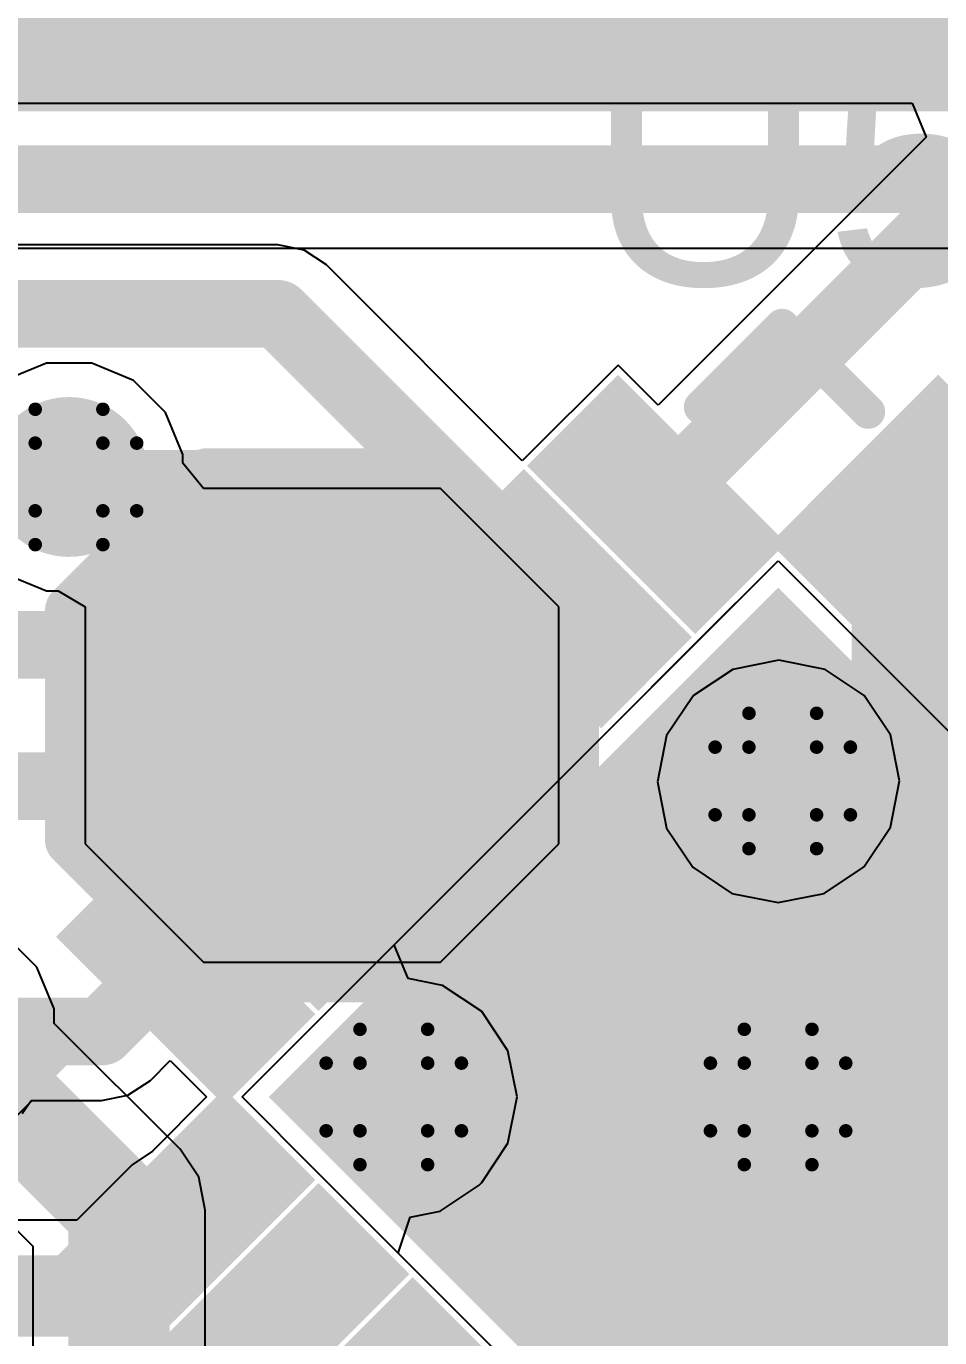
# Model space of a CAD drawing. Header units: inches. Extents: x -25 to 271, y -41 to 15.
# Drawn here: x 37.253 to 40.683, y 1.621 to 6.543 of the extents above; entities that cross this region are included whole.
import ezdxf

# ---------------------------------------------------------------- set-up
doc = ezdxf.new("R2010")
doc.units = ezdxf.units.IN
for name, color, linetype in [('Bottom Layer', 5, 'Continuous'), ('Bottom Overlay', 54, 'Continuous'), ('Bottom Paste', 16, 'Continuous'), ('Bottom Solder', 6, 'Continuous'), ('Drill Drawing', 1, 'Continuous'), ('Top Layer', 1, 'Continuous'), ('Top Overlay', 2, 'Continuous'), ('Top Paste', 8, 'Continuous'), ('Top Solder', 216, 'Continuous'), ('Via Holes', 16, 'Continuous')]:
    doc.layers.add(name, color=color, linetype=linetype)
doc.styles.add('Arial', font='', dxfattribs={"height": 0.2})
doc.styles.get('Arial').set_extended_font_data('Arial')

# ---------------------------------------------------------------- blocks, each defined once
blk = doc.blocks.new('TEST_POINT_B_98')
at = {"layer": 'Bottom Layer'}
blk.add_hatch(color=5, dxfattribs=at).paths.add_polyline_path([(0.3809999999999999, 0.7619999999999999), (-0.3809999999999999, 0.7619999999999999), (-0.7619999999999999, 0.3809999999999999), (-0.7619999999999999, -0.3809999999999999), (-0.3809999999999999, -0.7619999999999999), (0.3809999999999999, -0.7619999999999999), (0.7619999999999999, -0.3809999999999999), (0.7619999999999999, 0.3809999999999999)])
at = {"layer": 'Bottom Paste'}
blk.add_hatch(color=16, dxfattribs=at).paths.add_polyline_path([(0.3809999999999999, 0.7619999999999999), (-0.3809999999999999, 0.7619999999999999), (-0.7619999999999999, 0.3809999999999999), (-0.7619999999999999, -0.3809999999999999), (-0.3809999999999999, -0.7619999999999999), (0.3809999999999999, -0.7619999999999999), (0.7619999999999999, -0.3809999999999999), (0.7619999999999999, 0.3809999999999999)])
at = {"layer": 'Bottom Solder'}
blk.add_hatch(color=6, dxfattribs=at).paths.add_polyline_path([(0.4318, 0.8636), (-0.4318, 0.8636), (-0.8636, 0.4318), (-0.8636, -0.4318), (-0.4318, -0.8636), (0.4318, -0.8636), (0.8636, -0.4318), (0.8636, 0.4318)])
at = {"layer": 'Bottom Overlay'}
for points in [[(-0.4318, 0.9397999999999999, 0.1999996, 0.1999996, 0), (-0.9397999999999999, 0.4318, 0.1999996, 0.1999996, 0)], [(0.4318, 0.9397999999999999, 0.1999996, 0.1999996, 0), (-0.4318, 0.9397999999999999, 0.1999996, 0.1999996, 0)], [(0.9397999999999999, 0.4318, 0.1999996, 0.1999996, 0), (0.4318, 0.9397999999999999, 0.1999996, 0.1999996, 0)], [(-0.9397999999999999, 0.4318, 0.1999996, 0.1999996, 0), (-0.9397999999999999, -0.4318, 0.1999996, 0.1999996, 0)], [(0.9397999999999999, 0.4318, 0.1999996, 0.1999996, 0), (0.9397999999999999, -0.4318, 0.1999996, 0.1999996, 0)], [(-0.4318, -0.9397999999999999, 0.1999996, 0.1999996, 0), (-0.9397999999999999, -0.4318, 0.1999996, 0.1999996, 0)], [(0.9397999999999999, -0.4318, 0.1999996, 0.1999996, 0), (0.4318, -0.9397999999999999, 0.1999996, 0.1999996, 0)], [(0.4318, -0.9397999999999999, 0.1999996, 0.1999996, 0), (-0.4318, -0.9397999999999999, 0.1999996, 0.1999996, 0)]]:
    blk.add_lwpolyline(points, format="xyseb", dxfattribs=at)
for points in [[(-0.4817998999999999, 0.9397999999999999, 0.0999998, 0.0999998, 1), (-0.3818001, 0.9397999999999999, 0.0999998, 0.0999998, 1)], [(-0.4817998999999999, 0.9397999999999999, 0.0999998, 0.0999998, 1), (-0.3818001, 0.9397999999999999, 0.0999998, 0.0999998, 1)], [(0.3818001, 0.9397999999999999, 0.0999998, 0.0999998, 1), (0.4817998999999999, 0.9397999999999999, 0.0999998, 0.0999998, 1)], [(0.3818001, 0.9397999999999999, 0.0999998, 0.0999998, 1), (0.4817998999999999, 0.9397999999999999, 0.0999998, 0.0999998, 1)], [(-0.9897999000000001, 0.4318, 0.0999998, 0.0999998, 1), (-0.8898001, 0.4318, 0.0999998, 0.0999998, 1)], [(-0.9897999000000001, 0.4318, 0.0999998, 0.0999998, 1), (-0.8898001, 0.4318, 0.0999998, 0.0999998, 1)], [(0.8898001, 0.4318, 0.0999998, 0.0999998, 1), (0.9897999000000001, 0.4318, 0.0999998, 0.0999998, 1)], [(0.8898001, 0.4318, 0.0999998, 0.0999998, 1), (0.9897999000000001, 0.4318, 0.0999998, 0.0999998, 1)], [(-0.9897999000000001, -0.4318, 0.0999998, 0.0999998, 1), (-0.8898001, -0.4318, 0.0999998, 0.0999998, 1)], [(-0.9897999000000001, -0.4318, 0.0999998, 0.0999998, 1), (-0.8898001, -0.4318, 0.0999998, 0.0999998, 1)], [(0.8898001, -0.4318, 0.0999998, 0.0999998, 1), (0.9897999000000001, -0.4318, 0.0999998, 0.0999998, 1)], [(0.8898001, -0.4318, 0.0999998, 0.0999998, 1), (0.9897999000000001, -0.4318, 0.0999998, 0.0999998, 1)], [(-0.4817998999999999, -0.9397999999999999, 0.0999998, 0.0999998, 1), (-0.3818001, -0.9397999999999999, 0.0999998, 0.0999998, 1)], [(-0.4817998999999999, -0.9397999999999999, 0.0999998, 0.0999998, 1), (-0.3818001, -0.9397999999999999, 0.0999998, 0.0999998, 1)], [(0.3818001, -0.9397999999999999, 0.0999998, 0.0999998, 1), (0.4817998999999999, -0.9397999999999999, 0.0999998, 0.0999998, 1)], [(0.3818001, -0.9397999999999999, 0.0999998, 0.0999998, 1), (0.4817998999999999, -0.9397999999999999, 0.0999998, 0.0999998, 1)]]:
    blk.add_lwpolyline(points, format="xyseb", close=True, dxfattribs=at)
blk = doc.blocks.new('TEST_POINT_B_99')
at = {"layer": 'Bottom Layer'}
blk.add_hatch(color=5, dxfattribs=at).paths.add_polyline_path([(0.3809999999999999, 0.7619999999999999), (-0.3809999999999999, 0.7619999999999999), (-0.7619999999999999, 0.3809999999999999), (-0.7619999999999999, -0.3809999999999999), (-0.3809999999999999, -0.7619999999999999), (0.3809999999999999, -0.7619999999999999), (0.7619999999999999, -0.3809999999999999), (0.7619999999999999, 0.3809999999999999)])
at = {"layer": 'Bottom Paste'}
blk.add_hatch(color=16, dxfattribs=at).paths.add_polyline_path([(0.3809999999999999, 0.7619999999999999), (-0.3809999999999999, 0.7619999999999999), (-0.7619999999999999, 0.3809999999999999), (-0.7619999999999999, -0.3809999999999999), (-0.3809999999999999, -0.7619999999999999), (0.3809999999999999, -0.7619999999999999), (0.7619999999999999, -0.3809999999999999), (0.7619999999999999, 0.3809999999999999)])
at = {"layer": 'Bottom Solder'}
blk.add_hatch(color=6, dxfattribs=at).paths.add_polyline_path([(0.4318, 0.8636), (-0.4318, 0.8636), (-0.8636, 0.4318), (-0.8636, -0.4318), (-0.4318, -0.8636), (0.4318, -0.8636), (0.8636, -0.4318), (0.8636, 0.4318)])
at = {"layer": 'Bottom Overlay'}
for points in [[(-0.4318, 0.9397999999999999, 0.1999996, 0.1999996, 0), (-0.9397999999999999, 0.4318, 0.1999996, 0.1999996, 0)], [(0.4318, 0.9397999999999999, 0.1999996, 0.1999996, 0), (-0.4318, 0.9397999999999999, 0.1999996, 0.1999996, 0)], [(0.9397999999999999, 0.4318, 0.1999996, 0.1999996, 0), (0.4318, 0.9397999999999999, 0.1999996, 0.1999996, 0)], [(-0.9397999999999999, 0.4318, 0.1999996, 0.1999996, 0), (-0.9397999999999999, -0.4318, 0.1999996, 0.1999996, 0)], [(0.9397999999999999, 0.4318, 0.1999996, 0.1999996, 0), (0.9397999999999999, -0.4318, 0.1999996, 0.1999996, 0)], [(-0.4318, -0.9397999999999999, 0.1999996, 0.1999996, 0), (-0.9397999999999999, -0.4318, 0.1999996, 0.1999996, 0)], [(0.9397999999999999, -0.4318, 0.1999996, 0.1999996, 0), (0.4318, -0.9397999999999999, 0.1999996, 0.1999996, 0)], [(0.4318, -0.9397999999999999, 0.1999996, 0.1999996, 0), (-0.4318, -0.9397999999999999, 0.1999996, 0.1999996, 0)]]:
    blk.add_lwpolyline(points, format="xyseb", dxfattribs=at)
for points in [[(-0.4817998999999999, 0.9397999999999999, 0.0999998, 0.0999998, 1), (-0.3818001, 0.9397999999999999, 0.0999998, 0.0999998, 1)], [(-0.4817998999999999, 0.9397999999999999, 0.0999998, 0.0999998, 1), (-0.3818001, 0.9397999999999999, 0.0999998, 0.0999998, 1)], [(0.3818001, 0.9397999999999999, 0.0999998, 0.0999998, 1), (0.4817998999999999, 0.9397999999999999, 0.0999998, 0.0999998, 1)], [(0.3818001, 0.9397999999999999, 0.0999998, 0.0999998, 1), (0.4817998999999999, 0.9397999999999999, 0.0999998, 0.0999998, 1)], [(-0.9897999000000001, 0.4318, 0.0999998, 0.0999998, 1), (-0.8898001, 0.4318, 0.0999998, 0.0999998, 1)], [(-0.9897999000000001, 0.4318, 0.0999998, 0.0999998, 1), (-0.8898001, 0.4318, 0.0999998, 0.0999998, 1)], [(0.8898001, 0.4318, 0.0999998, 0.0999998, 1), (0.9897999000000001, 0.4318, 0.0999998, 0.0999998, 1)], [(0.8898001, 0.4318, 0.0999998, 0.0999998, 1), (0.9897999000000001, 0.4318, 0.0999998, 0.0999998, 1)], [(-0.9897999000000001, -0.4318, 0.0999998, 0.0999998, 1), (-0.8898001, -0.4318, 0.0999998, 0.0999998, 1)], [(-0.9897999000000001, -0.4318, 0.0999998, 0.0999998, 1), (-0.8898001, -0.4318, 0.0999998, 0.0999998, 1)], [(0.8898001, -0.4318, 0.0999998, 0.0999998, 1), (0.9897999000000001, -0.4318, 0.0999998, 0.0999998, 1)], [(0.8898001, -0.4318, 0.0999998, 0.0999998, 1), (0.9897999000000001, -0.4318, 0.0999998, 0.0999998, 1)], [(-0.4817998999999999, -0.9397999999999999, 0.0999998, 0.0999998, 1), (-0.3818001, -0.9397999999999999, 0.0999998, 0.0999998, 1)], [(-0.4817998999999999, -0.9397999999999999, 0.0999998, 0.0999998, 1), (-0.3818001, -0.9397999999999999, 0.0999998, 0.0999998, 1)], [(0.3818001, -0.9397999999999999, 0.0999998, 0.0999998, 1), (0.4817998999999999, -0.9397999999999999, 0.0999998, 0.0999998, 1)], [(0.3818001, -0.9397999999999999, 0.0999998, 0.0999998, 1), (0.4817998999999999, -0.9397999999999999, 0.0999998, 0.0999998, 1)]]:
    blk.add_lwpolyline(points, format="xyseb", close=True, dxfattribs=at)
blk = doc.blocks.new('24_QFN__4X4__130')
at = {"layer": 'Top Layer'}
for points in [[(0.10999978, 1.54999944), (0.10999978, 2.2400006), (0.38999922, 2.2400006), (0.38999922, 1.54999944)], [(0.61000132, 1.54999944), (0.61000132, 2.2400006), (0.89000076, 2.2400006), (0.89000076, 1.54999944)], [(1.11000032, 1.54999944), (1.11000032, 2.2400006), (1.38999976, 2.2400006), (1.38999976, 1.54999944)], [(1.54999944, 1.38999976), (2.2400006, 1.38999976), (2.2400006, 1.11000032), (1.54999944, 1.11000032)], [(-1.25000004, -1.25000004), (-1.25000004, 1.25000004), (1.25000004, 1.25000004), (1.25000004, -1.25000004)], [(1.54999944, 0.89000076), (2.2400006, 0.89000076), (2.2400006, 0.61000132), (1.54999944, 0.61000132)], [(1.54999944, 0.38999922), (2.2400006, 0.38999922), (2.2400006, 0.10999978), (1.54999944, 0.10999978)], [(1.54999944, -0.10999978), (2.2400006, -0.10999978), (2.2400006, -0.38999922), (1.54999944, -0.38999922)], [(1.54999944, -0.61000132), (2.2400006, -0.61000132), (2.2400006, -0.89000076), (1.54999944, -0.89000076)], [(1.54999944, -1.11000032), (2.2400006, -1.11000032), (2.2400006, -1.38999976), (1.54999944, -1.38999976)], [(0.89000076, -1.5499969), (0.89000076, -2.23999806), (0.61000132, -2.23999806), (0.61000132, -1.5499969)], [(1.38999976, -1.5499969), (1.38999976, -2.23999806), (1.11000032, -2.23999806), (1.11000032, -1.5499969)]]:
    blk.add_hatch(color=1, dxfattribs=at).paths.add_polyline_path(points)
at = {"layer": 'Top Paste'}
for points in [[(0.10999978, 1.54999944), (0.10999978, 2.2400006), (0.38999922, 2.2400006), (0.38999922, 1.54999944)], [(0.61000132, 1.54999944), (0.61000132, 2.2400006), (0.89000076, 2.2400006), (0.89000076, 1.54999944)], [(1.11000032, 1.54999944), (1.11000032, 2.2400006), (1.38999976, 2.2400006), (1.38999976, 1.54999944)], [(1.54999944, 1.38999976), (2.2400006, 1.38999976), (2.2400006, 1.11000032), (1.54999944, 1.11000032)], [(-1.25000004, -1.25000004), (-1.25000004, 1.25000004), (1.25000004, 1.25000004), (1.25000004, -1.25000004)], [(1.54999944, 0.89000076), (2.2400006, 0.89000076), (2.2400006, 0.61000132), (1.54999944, 0.61000132)], [(1.54999944, 0.38999922), (2.2400006, 0.38999922), (2.2400006, 0.10999978), (1.54999944, 0.10999978)], [(1.54999944, -0.10999978), (2.2400006, -0.10999978), (2.2400006, -0.38999922), (1.54999944, -0.38999922)], [(1.54999944, -0.61000132), (2.2400006, -0.61000132), (2.2400006, -0.89000076), (1.54999944, -0.89000076)], [(1.54999944, -1.11000032), (2.2400006, -1.11000032), (2.2400006, -1.38999976), (1.54999944, -1.38999976)], [(0.89000076, -1.5499969), (0.89000076, -2.23999806), (0.61000132, -2.23999806), (0.61000132, -1.5499969)], [(1.38999976, -1.5499969), (1.38999976, -2.23999806), (1.11000032, -2.23999806), (1.11000032, -1.5499969)]]:
    blk.add_hatch(color=8, dxfattribs=at).paths.add_polyline_path(points)
at = {"layer": 'Top Solder'}
for points in [[(0.008399779999999963, 1.44839944), (0.008399780000000037, 2.3416006), (0.49159922, 2.3416006), (0.49159922, 1.44839944)], [(0.5084013199999999, 1.44839944), (0.5084013199999999, 2.3416006), (0.99160076, 2.3416006), (0.99160076, 1.44839944)], [(1.00840032, 1.44839944), (1.00840032, 2.3416006), (1.49159976, 2.3416006), (1.49159976, 1.44839944)], [(1.44839944, 1.49159976), (2.3416006, 1.49159976), (2.3416006, 1.00840032), (1.44839944, 1.00840032)], [(-1.35160004, -1.35160004), (-1.35160004, 1.35160004), (1.35160004, 1.35160004), (1.35160004, -1.35160004)], [(1.44839944, 0.99160076), (2.3416006, 0.99160076), (2.3416006, 0.5084013199999999), (1.44839944, 0.5084013199999999)], [(1.44839944, 0.49159922), (2.3416006, 0.49159922), (2.3416006, 0.008399779999999999), (1.44839944, 0.008399779999999999)], [(1.44839944, -0.008399779999999999), (2.3416006, -0.008399779999999999), (2.3416006, -0.49159922), (1.44839944, -0.49159922)], [(1.44839944, -0.5084013199999999), (2.3416006, -0.5084013199999999), (2.3416006, -0.99160076), (1.44839944, -0.99160076)], [(1.44839944, -1.00840032), (2.3416006, -1.00840032), (2.3416006, -1.49159976), (1.44839944, -1.49159976)], [(0.99160076, -1.4483969), (0.99160076, -2.34159806), (0.5084013199999999, -2.34159806), (0.5084013199999999, -1.4483969)], [(1.49159976, -1.4483969), (1.49159976, -2.34159806), (1.00840032, -2.34159806), (1.00840032, -1.4483969)]]:
    blk.add_hatch(color=216, dxfattribs=at).paths.add_polyline_path(points)
at = {"layer": 'Top Overlay'}
for points in [[(2.03619862, 2.0574, 0.127, 0.127, 0), (1.57900116, 2.0574, 0.127, 0.127, 0)], [(2.03619862, 2.0574, 0.127, 0.127, 0), (2.03619862, 1.6256, 0.127, 0.127, 0)], [(2.03619862, -1.62559746, 0.127, 0.127, 0), (2.03619862, -2.05739746, 0.127, 0.127, 0)], [(2.03619862, -2.05739746, 0.127, 0.127, 0), (1.57899862, -2.05739746, 0.127, 0.127, 0)]]:
    blk.add_lwpolyline(points, format="xyseb", dxfattribs=at)
for points in [[(1.54725116, 2.0574, 0.0635, 0.0635, 1), (1.61075116, 2.0574, 0.0635, 0.0635, 1)], [(2.00444862, 1.6256, 0.0635, 0.0635, 1), (2.06794862, 1.6256, 0.0635, 0.0635, 1)], [(2.00444862, -1.62559746, 0.0635, 0.0635, 1), (2.06794862, -1.62559746, 0.0635, 0.0635, 1)], [(1.54724862, -2.05739746, 0.0635, 0.0635, 1), (1.61074862, -2.05739746, 0.0635, 0.0635, 1)], [(2.00444862, -2.05739746, 0.0635, 0.0635, 1), (2.06794862, -2.05739746, 0.0635, 0.0635, 1)], [(2.00444862, -2.05739746, 0.0635, 0.0635, 1), (2.06794862, -2.05739746, 0.0635, 0.0635, 1)]]:
    blk.add_lwpolyline(points, format="xyseb", close=True, dxfattribs=at)

msp = doc.modelspace()

# ---------------------------------------------------------------- hatches: boundary and pattern name
at = {"layer": 'Bottom Layer'}
h = msp.add_hatch(color=5, dxfattribs=at)
edge = h.paths.add_edge_path()
edge.add_arc((37.4142, 4.8514), 0.2999994, 0, 360)
h = msp.add_hatch(color=5, dxfattribs=at)
edge = h.paths.add_edge_path()
edge.add_arc((40.0936206, 3.71042946), 0.2999994, 0, 360)
h = msp.add_hatch(color=5, dxfattribs=at)
edge = h.paths.add_edge_path()
edge.add_arc((38.63339999999999, 2.524506), 0.2999994, 0, 360)
h = msp.add_hatch(color=5, dxfattribs=at)
edge = h.paths.add_edge_path()
edge.add_arc((40.07612, 2.524506), 0.2999994, 0, 360)
at = {"layer": 'Top Layer'}
h = msp.add_hatch(color=1, dxfattribs=at)
edge = h.paths.add_edge_path()
edge.add_arc((37.4142, 4.8514), 0.2999994, 0, 360)
h = msp.add_hatch(color=1, dxfattribs=at)
edge = h.paths.add_edge_path()
edge.add_arc((40.0936206, 3.71042946), 0.2999994, 0, 360)
h = msp.add_hatch(color=1, dxfattribs=at)
edge = h.paths.add_edge_path()
edge.add_arc((38.63339999999999, 2.524506), 0.2999994, 0, 360)
h = msp.add_hatch(color=1, dxfattribs=at)
edge = h.paths.add_edge_path()
edge.add_arc((40.07612, 2.524506), 0.2999994, 0, 360)
at = {"layer": 'Via Holes'}
h = msp.add_hatch(color=7, dxfattribs=at)
edge = h.paths.add_edge_path()
edge.add_arc((37.4142, 4.8514), 0.1499997, 0, 360)
h = msp.add_hatch(color=7, dxfattribs=at)
edge = h.paths.add_edge_path()
edge.add_arc((40.0936206, 3.71042946), 0.1499997, 0, 360)
h = msp.add_hatch(color=7, dxfattribs=at)
edge = h.paths.add_edge_path()
edge.add_arc((38.63339999999999, 2.524506), 0.1499997, 0, 360)
h = msp.add_hatch(color=7, dxfattribs=at)
edge = h.paths.add_edge_path()
edge.add_arc((40.07612, 2.524506), 0.1499997, 0, 360)

# ---------------------------------------------------------------- linework, layer by layer
at = {"layer": 'Bottom Layer'}
for p, q in [((28.94668582, 5.71002414), (50.59506263999999, 5.71002414)), ((37.32926493999999, 5.2783994), (37.17232595999999, 5.21339064)), ((37.49913506, 5.2783994), (37.32926493999999, 5.2783994)), ((37.65607404, 5.21339064), (37.49913506, 5.2783994)), ((37.77619064, 5.09327404), (37.65607404, 5.21339064)), ((37.8411994, 4.93633506), (37.77619064, 5.09327404)), ((37.8411994, 4.90316774), (37.8411994, 4.93633506)), ((37.91938568, 4.8085502), (37.8411994, 4.90316774)), ((38.80838314, 4.8085502), (37.91938568, 4.8085502)), ((39.25288313999999, 4.364050199999999), (38.80838314, 4.8085502)), ((37.17232595999999, 4.48940936), (37.32926493999999, 4.4244006)), ((37.32926493999999, 4.4244006), (37.37287928, 4.4244006)), ((37.37287928, 4.4244006), (37.47488314, 4.36404766)), ((37.47488314, 4.36404766), (37.47488314, 3.4750502)), ((39.25288313999999, 3.4750502), (39.25288313999999, 4.364050199999999)), ((37.47488314, 3.4750502), (37.91938313999999, 3.0305502)), ((38.80838314, 3.0305502), (39.25288313999999, 3.4750502)), ((37.2929404, 3.01196756), (37.1728238, 3.13208416)), ((37.35794916, 2.855028579999999), (37.2929404, 3.01196756)), ((37.91938313999999, 3.0305502), (38.80838314, 3.0305502)), ((37.35794916, 2.80090372), (37.35794916, 2.855028579999999)), ((37.83078794, 2.32806494), (37.35794916, 2.80090372)), ((36.90013956, 2.34309412), (37.27816268, 1.965071)), ((37.90096306, 2.22304356), (37.83078794, 2.32806494)), ((37.9256036, 2.09916014), (37.90096306, 2.22304356)), ((37.9256036, 0.56515508), (37.9256036, 2.09916014)), ((37.27816268, 1.965071), (37.27816268, 0.56515508))]:
    msp.add_line(p, q, dxfattribs=at)
for points in [[(28.217114, 6.35, 0.254, 0.254, 0), (51.98167403999999, 6.35, 0.254, 0.254, 0)], [(28.839414, 5.968999999999999, 0.254, 0.254, 0), (50.70233446, 5.968999999999999, 0.254, 0.254, 0)], [(37.43203587999999, 4.8514, 0.254, 0.254, 0), (38.36388059999999, 3.91955528, 0.254, 0.254, 0)], [(36.93094976, 2.77009352, 0.3809999999999999, 0.3809999999999999, 0), (37.60188314, 2.09916014, 0.3809999999999999, 0.3809999999999999, 0)], [(37.60188314, 0.24143462, 0.3809999999999999, 0.3809999999999999, 0), (37.60188314, 2.09916014, 0.3809999999999999, 0.3809999999999999, 0)]]:
    msp.add_lwpolyline(points, format="xyseb", dxfattribs=at)
for points in [[(37.36853588, 4.8514, 0.127, 0.127, 1), (37.49553588, 4.8514, 0.127, 0.127, 1)], [(38.3003806, 3.91955528, 0.127, 0.127, 1), (38.4273806, 3.91955528, 0.127, 0.127, 1)], [(37.50663314, 2.09916014, 0.1905, 0.1905, 1), (37.69713314, 2.09916014, 0.1905, 0.1905, 1)], [(37.50663314, 2.09916014, 0.1905, 0.1905, 1), (37.69713314, 2.09916014, 0.1905, 0.1905, 1)]]:
    msp.add_lwpolyline(points, format="xyseb", close=True, dxfattribs=at)
at = {"layer": 'Drill Drawing'}
for points in [[(37.2872, 4.9784, 0.0508, 0.0508, 0), (37.2872, 5.1054, 0.0508, 0.0508, 0)], [(37.2872, 5.1054, 0.0508, 0.0508, 0), (37.5412, 5.1054, 0.0508, 0.0508, 0)], [(37.5412, 4.9784, 0.0508, 0.0508, 0), (37.5412, 5.1054, 0.0508, 0.0508, 0)], [(37.1602, 4.9784, 0.0508, 0.0508, 0), (37.2872, 4.9784, 0.0508, 0.0508, 0)], [(37.5412, 4.9784, 0.0508, 0.0508, 0), (37.6682, 4.9784, 0.0508, 0.0508, 0)], [(37.6682, 4.724399999999999, 0.0508, 0.0508, 0), (37.6682, 4.9784, 0.0508, 0.0508, 0)], [(37.1602, 4.724399999999999, 0.0508, 0.0508, 0), (37.2872, 4.724399999999999, 0.0508, 0.0508, 0)], [(37.2872, 4.597399999999999, 0.0508, 0.0508, 0), (37.2872, 4.724399999999999, 0.0508, 0.0508, 0)], [(37.5412, 4.724399999999999, 0.0508, 0.0508, 0), (37.6682, 4.724399999999999, 0.0508, 0.0508, 0)], [(37.5412, 4.597399999999999, 0.0508, 0.0508, 0), (37.5412, 4.724399999999999, 0.0508, 0.0508, 0)], [(37.2872, 4.597399999999999, 0.0508, 0.0508, 0), (37.5412, 4.597399999999999, 0.0508, 0.0508, 0)], [(39.9666206, 3.83742946, 0.0508, 0.0508, 0), (39.9666206, 3.964429459999999, 0.0508, 0.0508, 0)], [(39.9666206, 3.964429459999999, 0.0508, 0.0508, 0), (40.2206206, 3.964429459999999, 0.0508, 0.0508, 0)], [(40.2206206, 3.83742946, 0.0508, 0.0508, 0), (40.2206206, 3.964429459999999, 0.0508, 0.0508, 0)], [(39.8396206, 3.58342946, 0.0508, 0.0508, 0), (39.8396206, 3.83742946, 0.0508, 0.0508, 0)], [(39.8396206, 3.83742946, 0.0508, 0.0508, 0), (39.9666206, 3.83742946, 0.0508, 0.0508, 0)], [(40.2206206, 3.83742946, 0.0508, 0.0508, 0), (40.3476206, 3.83742946, 0.0508, 0.0508, 0)], [(40.3476206, 3.58342946, 0.0508, 0.0508, 0), (40.3476206, 3.83742946, 0.0508, 0.0508, 0)], [(39.8396206, 3.58342946, 0.0508, 0.0508, 0), (39.9666206, 3.58342946, 0.0508, 0.0508, 0)], [(39.9666206, 3.45642946, 0.0508, 0.0508, 0), (39.9666206, 3.58342946, 0.0508, 0.0508, 0)], [(40.2206206, 3.58342946, 0.0508, 0.0508, 0), (40.3476206, 3.58342946, 0.0508, 0.0508, 0)], [(40.2206206, 3.45642946, 0.0508, 0.0508, 0), (40.2206206, 3.58342946, 0.0508, 0.0508, 0)], [(39.9666206, 3.45642946, 0.0508, 0.0508, 0), (40.2206206, 3.45642946, 0.0508, 0.0508, 0)], [(38.5064, 2.651506, 0.0508, 0.0508, 0), (38.5064, 2.778506, 0.0508, 0.0508, 0)], [(38.5064, 2.778506, 0.0508, 0.0508, 0), (38.7604, 2.778506, 0.0508, 0.0508, 0)], [(38.7604, 2.651506, 0.0508, 0.0508, 0), (38.7604, 2.778506, 0.0508, 0.0508, 0)], [(39.94912, 2.651506, 0.0508, 0.0508, 0), (39.94912, 2.778506, 0.0508, 0.0508, 0)], [(39.94912, 2.778506, 0.0508, 0.0508, 0), (40.20312, 2.778506, 0.0508, 0.0508, 0)], [(40.20312, 2.651506, 0.0508, 0.0508, 0), (40.20312, 2.778506, 0.0508, 0.0508, 0)], [(38.3794, 2.397506, 0.0508, 0.0508, 0), (38.3794, 2.651506, 0.0508, 0.0508, 0)], [(38.3794, 2.651506, 0.0508, 0.0508, 0), (38.5064, 2.651506, 0.0508, 0.0508, 0)], [(38.7604, 2.651506, 0.0508, 0.0508, 0), (38.88739999999999, 2.651506, 0.0508, 0.0508, 0)], [(38.88739999999999, 2.397506, 0.0508, 0.0508, 0), (38.88739999999999, 2.651506, 0.0508, 0.0508, 0)], [(39.82212, 2.397506, 0.0508, 0.0508, 0), (39.82212, 2.651506, 0.0508, 0.0508, 0)], [(39.82212, 2.651506, 0.0508, 0.0508, 0), (39.94912, 2.651506, 0.0508, 0.0508, 0)], [(40.20312, 2.651506, 0.0508, 0.0508, 0), (40.33012, 2.651506, 0.0508, 0.0508, 0)], [(40.33012, 2.397506, 0.0508, 0.0508, 0), (40.33012, 2.651506, 0.0508, 0.0508, 0)], [(38.3794, 2.397506, 0.0508, 0.0508, 0), (38.5064, 2.397506, 0.0508, 0.0508, 0)], [(38.5064, 2.270506, 0.0508, 0.0508, 0), (38.5064, 2.397506, 0.0508, 0.0508, 0)], [(38.7604, 2.397506, 0.0508, 0.0508, 0), (38.88739999999999, 2.397506, 0.0508, 0.0508, 0)], [(38.7604, 2.270506, 0.0508, 0.0508, 0), (38.7604, 2.397506, 0.0508, 0.0508, 0)], [(39.82212, 2.397506, 0.0508, 0.0508, 0), (39.94912, 2.397506, 0.0508, 0.0508, 0)], [(39.94912, 2.270506, 0.0508, 0.0508, 0), (39.94912, 2.397506, 0.0508, 0.0508, 0)], [(40.20312, 2.397506, 0.0508, 0.0508, 0), (40.33012, 2.397506, 0.0508, 0.0508, 0)], [(40.20312, 2.270506, 0.0508, 0.0508, 0), (40.20312, 2.397506, 0.0508, 0.0508, 0)], [(38.5064, 2.270506, 0.0508, 0.0508, 0), (38.7604, 2.270506, 0.0508, 0.0508, 0)], [(39.94912, 2.270506, 0.0508, 0.0508, 0), (40.20312, 2.270506, 0.0508, 0.0508, 0)]]:
    msp.add_lwpolyline(points, format="xyseb", dxfattribs=at)
for points in [[(37.2745, 5.1054, 0.0254, 0.0254, 1), (37.29989999999999, 5.1054, 0.0254, 0.0254, 1)], [(37.2745, 5.1054, 0.0254, 0.0254, 1), (37.29989999999999, 5.1054, 0.0254, 0.0254, 1)], [(37.5285, 5.1054, 0.0254, 0.0254, 1), (37.5539, 5.1054, 0.0254, 0.0254, 1)], [(37.5285, 5.1054, 0.0254, 0.0254, 1), (37.5539, 5.1054, 0.0254, 0.0254, 1)], [(37.2745, 4.9784, 0.0254, 0.0254, 1), (37.29989999999999, 4.9784, 0.0254, 0.0254, 1)], [(37.2745, 4.9784, 0.0254, 0.0254, 1), (37.29989999999999, 4.9784, 0.0254, 0.0254, 1)], [(37.5285, 4.9784, 0.0254, 0.0254, 1), (37.5539, 4.9784, 0.0254, 0.0254, 1)], [(37.5285, 4.9784, 0.0254, 0.0254, 1), (37.5539, 4.9784, 0.0254, 0.0254, 1)], [(37.6555, 4.9784, 0.0254, 0.0254, 1), (37.6809, 4.9784, 0.0254, 0.0254, 1)], [(37.6555, 4.9784, 0.0254, 0.0254, 1), (37.6809, 4.9784, 0.0254, 0.0254, 1)], [(37.2745, 4.724399999999999, 0.0254, 0.0254, 1), (37.29989999999999, 4.724399999999999, 0.0254, 0.0254, 1)], [(37.2745, 4.724399999999999, 0.0254, 0.0254, 1), (37.29989999999999, 4.724399999999999, 0.0254, 0.0254, 1)], [(37.5285, 4.724399999999999, 0.0254, 0.0254, 1), (37.5539, 4.724399999999999, 0.0254, 0.0254, 1)], [(37.5285, 4.724399999999999, 0.0254, 0.0254, 1), (37.5539, 4.724399999999999, 0.0254, 0.0254, 1)], [(37.6555, 4.724399999999999, 0.0254, 0.0254, 1), (37.6809, 4.724399999999999, 0.0254, 0.0254, 1)], [(37.6555, 4.724399999999999, 0.0254, 0.0254, 1), (37.6809, 4.724399999999999, 0.0254, 0.0254, 1)], [(37.2745, 4.597399999999999, 0.0254, 0.0254, 1), (37.29989999999999, 4.597399999999999, 0.0254, 0.0254, 1)], [(37.2745, 4.597399999999999, 0.0254, 0.0254, 1), (37.29989999999999, 4.597399999999999, 0.0254, 0.0254, 1)], [(37.5285, 4.597399999999999, 0.0254, 0.0254, 1), (37.5539, 4.597399999999999, 0.0254, 0.0254, 1)], [(37.5285, 4.597399999999999, 0.0254, 0.0254, 1), (37.5539, 4.597399999999999, 0.0254, 0.0254, 1)], [(39.9539206, 3.964429459999999, 0.0254, 0.0254, 1), (39.9793206, 3.964429459999999, 0.0254, 0.0254, 1)], [(39.9539206, 3.964429459999999, 0.0254, 0.0254, 1), (39.9793206, 3.964429459999999, 0.0254, 0.0254, 1)], [(40.20792059999999, 3.964429459999999, 0.0254, 0.0254, 1), (40.2333206, 3.964429459999999, 0.0254, 0.0254, 1)], [(40.20792059999999, 3.964429459999999, 0.0254, 0.0254, 1), (40.2333206, 3.964429459999999, 0.0254, 0.0254, 1)], [(39.8269206, 3.83742946, 0.0254, 0.0254, 1), (39.8523206, 3.83742946, 0.0254, 0.0254, 1)], [(39.8269206, 3.83742946, 0.0254, 0.0254, 1), (39.8523206, 3.83742946, 0.0254, 0.0254, 1)], [(39.9539206, 3.83742946, 0.0254, 0.0254, 1), (39.9793206, 3.83742946, 0.0254, 0.0254, 1)], [(39.9539206, 3.83742946, 0.0254, 0.0254, 1), (39.9793206, 3.83742946, 0.0254, 0.0254, 1)], [(40.20792059999999, 3.83742946, 0.0254, 0.0254, 1), (40.2333206, 3.83742946, 0.0254, 0.0254, 1)], [(40.20792059999999, 3.83742946, 0.0254, 0.0254, 1), (40.2333206, 3.83742946, 0.0254, 0.0254, 1)], [(40.3349206, 3.83742946, 0.0254, 0.0254, 1), (40.36032059999999, 3.83742946, 0.0254, 0.0254, 1)], [(40.3349206, 3.83742946, 0.0254, 0.0254, 1), (40.36032059999999, 3.83742946, 0.0254, 0.0254, 1)], [(39.8269206, 3.58342946, 0.0254, 0.0254, 1), (39.8523206, 3.58342946, 0.0254, 0.0254, 1)], [(39.8269206, 3.58342946, 0.0254, 0.0254, 1), (39.8523206, 3.58342946, 0.0254, 0.0254, 1)], [(39.9539206, 3.58342946, 0.0254, 0.0254, 1), (39.9793206, 3.58342946, 0.0254, 0.0254, 1)], [(39.9539206, 3.58342946, 0.0254, 0.0254, 1), (39.9793206, 3.58342946, 0.0254, 0.0254, 1)], [(40.20792059999999, 3.58342946, 0.0254, 0.0254, 1), (40.2333206, 3.58342946, 0.0254, 0.0254, 1)], [(40.20792059999999, 3.58342946, 0.0254, 0.0254, 1), (40.2333206, 3.58342946, 0.0254, 0.0254, 1)], [(40.3349206, 3.58342946, 0.0254, 0.0254, 1), (40.36032059999999, 3.58342946, 0.0254, 0.0254, 1)], [(40.3349206, 3.58342946, 0.0254, 0.0254, 1), (40.36032059999999, 3.58342946, 0.0254, 0.0254, 1)], [(39.9539206, 3.45642946, 0.0254, 0.0254, 1), (39.9793206, 3.45642946, 0.0254, 0.0254, 1)], [(39.9539206, 3.45642946, 0.0254, 0.0254, 1), (39.9793206, 3.45642946, 0.0254, 0.0254, 1)], [(40.20792059999999, 3.45642946, 0.0254, 0.0254, 1), (40.2333206, 3.45642946, 0.0254, 0.0254, 1)], [(40.20792059999999, 3.45642946, 0.0254, 0.0254, 1), (40.2333206, 3.45642946, 0.0254, 0.0254, 1)], [(38.4937, 2.778506, 0.0254, 0.0254, 1), (38.51909999999999, 2.778506, 0.0254, 0.0254, 1)], [(38.4937, 2.778506, 0.0254, 0.0254, 1), (38.51909999999999, 2.778506, 0.0254, 0.0254, 1)], [(38.7477, 2.778506, 0.0254, 0.0254, 1), (38.7731, 2.778506, 0.0254, 0.0254, 1)], [(38.7477, 2.778506, 0.0254, 0.0254, 1), (38.7731, 2.778506, 0.0254, 0.0254, 1)], [(39.93642, 2.778506, 0.0254, 0.0254, 1), (39.96182, 2.778506, 0.0254, 0.0254, 1)], [(39.93642, 2.778506, 0.0254, 0.0254, 1), (39.96182, 2.778506, 0.0254, 0.0254, 1)], [(40.19042, 2.778506, 0.0254, 0.0254, 1), (40.21581999999999, 2.778506, 0.0254, 0.0254, 1)], [(40.19042, 2.778506, 0.0254, 0.0254, 1), (40.21581999999999, 2.778506, 0.0254, 0.0254, 1)], [(38.36669999999999, 2.651506, 0.0254, 0.0254, 1), (38.3921, 2.651506, 0.0254, 0.0254, 1)], [(38.36669999999999, 2.651506, 0.0254, 0.0254, 1), (38.3921, 2.651506, 0.0254, 0.0254, 1)], [(38.4937, 2.651506, 0.0254, 0.0254, 1), (38.51909999999999, 2.651506, 0.0254, 0.0254, 1)], [(38.4937, 2.651506, 0.0254, 0.0254, 1), (38.51909999999999, 2.651506, 0.0254, 0.0254, 1)], [(38.7477, 2.651506, 0.0254, 0.0254, 1), (38.7731, 2.651506, 0.0254, 0.0254, 1)], [(38.7477, 2.651506, 0.0254, 0.0254, 1), (38.7731, 2.651506, 0.0254, 0.0254, 1)], [(38.8747, 2.651506, 0.0254, 0.0254, 1), (38.9001, 2.651506, 0.0254, 0.0254, 1)], [(38.8747, 2.651506, 0.0254, 0.0254, 1), (38.9001, 2.651506, 0.0254, 0.0254, 1)], [(39.80942, 2.651506, 0.0254, 0.0254, 1), (39.83482, 2.651506, 0.0254, 0.0254, 1)], [(39.80942, 2.651506, 0.0254, 0.0254, 1), (39.83482, 2.651506, 0.0254, 0.0254, 1)], [(39.93642, 2.651506, 0.0254, 0.0254, 1), (39.96182, 2.651506, 0.0254, 0.0254, 1)], [(39.93642, 2.651506, 0.0254, 0.0254, 1), (39.96182, 2.651506, 0.0254, 0.0254, 1)], [(40.19042, 2.651506, 0.0254, 0.0254, 1), (40.21581999999999, 2.651506, 0.0254, 0.0254, 1)], [(40.19042, 2.651506, 0.0254, 0.0254, 1), (40.21581999999999, 2.651506, 0.0254, 0.0254, 1)], [(40.31742, 2.651506, 0.0254, 0.0254, 1), (40.34282, 2.651506, 0.0254, 0.0254, 1)], [(40.31742, 2.651506, 0.0254, 0.0254, 1), (40.34282, 2.651506, 0.0254, 0.0254, 1)], [(38.36669999999999, 2.397506, 0.0254, 0.0254, 1), (38.3921, 2.397506, 0.0254, 0.0254, 1)], [(38.36669999999999, 2.397506, 0.0254, 0.0254, 1), (38.3921, 2.397506, 0.0254, 0.0254, 1)], [(38.4937, 2.397506, 0.0254, 0.0254, 1), (38.51909999999999, 2.397506, 0.0254, 0.0254, 1)], [(38.4937, 2.397506, 0.0254, 0.0254, 1), (38.51909999999999, 2.397506, 0.0254, 0.0254, 1)], [(38.7477, 2.397506, 0.0254, 0.0254, 1), (38.7731, 2.397506, 0.0254, 0.0254, 1)], [(38.7477, 2.397506, 0.0254, 0.0254, 1), (38.7731, 2.397506, 0.0254, 0.0254, 1)], [(38.8747, 2.397506, 0.0254, 0.0254, 1), (38.9001, 2.397506, 0.0254, 0.0254, 1)], [(38.8747, 2.397506, 0.0254, 0.0254, 1), (38.9001, 2.397506, 0.0254, 0.0254, 1)], [(39.80942, 2.397506, 0.0254, 0.0254, 1), (39.83482, 2.397506, 0.0254, 0.0254, 1)], [(39.80942, 2.397506, 0.0254, 0.0254, 1), (39.83482, 2.397506, 0.0254, 0.0254, 1)], [(39.93642, 2.397506, 0.0254, 0.0254, 1), (39.96182, 2.397506, 0.0254, 0.0254, 1)], [(39.93642, 2.397506, 0.0254, 0.0254, 1), (39.96182, 2.397506, 0.0254, 0.0254, 1)], [(40.19042, 2.397506, 0.0254, 0.0254, 1), (40.21581999999999, 2.397506, 0.0254, 0.0254, 1)], [(40.19042, 2.397506, 0.0254, 0.0254, 1), (40.21581999999999, 2.397506, 0.0254, 0.0254, 1)], [(40.31742, 2.397506, 0.0254, 0.0254, 1), (40.34282, 2.397506, 0.0254, 0.0254, 1)], [(40.31742, 2.397506, 0.0254, 0.0254, 1), (40.34282, 2.397506, 0.0254, 0.0254, 1)], [(38.4937, 2.270506, 0.0254, 0.0254, 1), (38.51909999999999, 2.270506, 0.0254, 0.0254, 1)], [(38.4937, 2.270506, 0.0254, 0.0254, 1), (38.51909999999999, 2.270506, 0.0254, 0.0254, 1)], [(38.7477, 2.270506, 0.0254, 0.0254, 1), (38.7731, 2.270506, 0.0254, 0.0254, 1)], [(38.7477, 2.270506, 0.0254, 0.0254, 1), (38.7731, 2.270506, 0.0254, 0.0254, 1)], [(39.93642, 2.270506, 0.0254, 0.0254, 1), (39.96182, 2.270506, 0.0254, 0.0254, 1)], [(39.93642, 2.270506, 0.0254, 0.0254, 1), (39.96182, 2.270506, 0.0254, 0.0254, 1)], [(40.19042, 2.270506, 0.0254, 0.0254, 1), (40.21581999999999, 2.270506, 0.0254, 0.0254, 1)], [(40.19042, 2.270506, 0.0254, 0.0254, 1), (40.21581999999999, 2.270506, 0.0254, 0.0254, 1)]]:
    msp.add_lwpolyline(points, format="xyseb", close=True, dxfattribs=at)
at = {"layer": 'Top Layer'}
for p, q in [((-3.8268656, 6.25373146), (40.57955562, 6.25373146)), ((31.2119772, 6.25373146), (40.57955562, 6.25373146)), ((40.57955562, 6.25373146), (40.63216156, 6.126731459999999)), ((40.57955562, 6.25373146), (40.63216156, 6.126731459999999)), ((40.63216156, 6.126731459999999), (39.62570688, 5.12027932)), ((40.63216156, 6.126731459999999), (39.62570688, 5.12027932)), ((38.19742678, 5.7228359), (36.32931012, 5.7228359)), ((38.19742678, 5.7228359), (36.32931012, 5.7228359)), ((38.2965325, 5.703122959999999), (38.19742678, 5.7228359)), ((38.2965325, 5.703122959999999), (38.19742678, 5.7228359)), ((38.38055061999999, 5.64698388), (38.2965325, 5.703122959999999)), ((38.38055061999999, 5.64698388), (38.2965325, 5.703122959999999)), ((39.11585268, 4.91168436), (38.38055061999999, 5.64698388)), ((39.11585268, 4.91168436), (38.38055061999999, 5.64698388)), ((39.47507726, 5.27090894), (39.11585268, 4.91168436)), ((39.47507726, 5.27090894), (39.11585268, 4.91168436)), ((39.62570688, 5.12027932), (39.47507726, 5.27090894)), ((39.62570688, 5.12027932), (39.47507726, 5.27090894)), ((39.4354812, 3.89629396), (40.07611746, 4.53693022)), ((39.76499286, 4.22580562), (40.07611746, 4.53693022)), ((40.07611746, 4.53693022), (40.71675879999999, 3.89628888)), ((40.07611746, 4.53693022), (40.3632035, 4.24984418)), ((40.3632035, 4.24984418), (40.3872446, 4.225803079999999)), ((39.4354812, 3.89629396), (39.76499286, 4.22580562)), ((40.3872446, 4.225803079999999), (40.71675879999999, 3.89628888)), ((40.07917054, 4.163636579999999), (39.90573426, 4.12913576)), ((40.25260427999999, 4.12913576), (40.07917054, 4.163636579999999)), ((39.90573426, 4.12913576), (39.75870382, 4.03089364)), ((40.39963471999999, 4.03089364), (40.25260427999999, 4.12913576)), ((39.75565328, 4.02784564), (39.65741116, 3.8808152)), ((39.75870382, 4.03089364), (39.75565328, 4.02784564)), ((40.49787684, 3.8838632), (40.39963471999999, 4.03089364)), ((39.05788734, 3.51869756), (39.4354812, 3.89629396)), ((39.05788734, 3.51869756), (39.4354812, 3.896291419999999)), ((39.4354812, 3.896291419999999), (39.4354812, 3.89629396)), ((39.65741116, 3.8808152), (39.62291287999999, 3.70737892)), ((40.53237765999999, 3.71042946), (40.49787684, 3.8838632)), ((39.62291287999999, 3.70737892), (39.65741116, 3.53394264)), ((40.49787684, 3.53699318), (40.53237765999999, 3.71042946)), ((38.70433458, 3.1651448), (39.05788734, 3.51869756)), ((38.70433458, 3.1651448), (39.05788734, 3.51869756)), ((39.65741116, 3.53394264), (39.75565328, 3.386912199999999)), ((40.39963471999999, 3.38996274), (40.49787684, 3.53699318)), ((39.75565328, 3.386912199999999), (39.90268372, 3.28867008)), ((40.24955628, 3.28867008), (40.39658672, 3.386912199999999)), ((40.39658672, 3.386912199999999), (40.39963471999999, 3.38996274)), ((39.90268372, 3.28867008), (40.07612, 3.2541718)), ((40.07612, 3.2541718), (40.24955628, 3.28867008)), ((38.35077928, 2.81159204), (38.70433204, 3.1651448)), ((38.63485034, 3.0956631), (38.70433458, 3.1651448)), ((38.70433204, 3.1651448), (38.70433458, 3.1651448)), ((38.6876798, 2.96888662), (38.63485034, 3.0956631)), ((38.81673974, 2.9432123), (38.6876798, 2.96888662)), ((38.96377018, 2.84497018), (38.81673974, 2.9432123)), ((38.06369324, 2.524506), (38.35077928, 2.81159204)), ((39.0620123, 2.69793974), (38.96377018, 2.84497018)), ((37.71950545999999, 2.58696968), (37.79389952, 2.66136628)), ((37.71950545999999, 2.58696968), (37.79389952, 2.66136628)), ((37.79389952, 2.66136628), (37.9307598, 2.524506)), ((37.79389952, 2.66136628), (37.9307598, 2.524506)), ((39.09651312, 2.524506), (39.0620123, 2.69793974)), ((37.63548734, 2.5308306), (37.71950545999999, 2.58696968)), ((37.63548734, 2.5308306), (37.71950545999999, 2.58696968)), ((37.1728238, 2.40810288), (37.27583858, 2.51111766)), ((37.23879776, 2.46224552), (37.27145454, 2.51111766)), ((37.27145454, 2.51111766), (37.53638162, 2.51111766)), ((37.27583858, 2.51111766), (37.53638162, 2.51111766)), ((37.53638162, 2.51111766), (37.63548734, 2.5308306)), ((37.53638162, 2.51111766), (37.63548734, 2.5308306)), ((37.9307598, 2.524506), (37.72702132, 2.32076752)), ((37.9307598, 2.524506), (37.72702132, 2.32076752)), ((38.35077928, 2.23741996), (38.06369324, 2.524506)), ((39.0620123, 2.35106972), (39.09651312, 2.524506)), ((37.72702132, 2.32076752), (37.65082894, 2.2698583)), ((37.72702132, 2.32076752), (37.65082894, 2.2698583)), ((38.96377018, 2.20403928), (39.0620123, 2.35106972)), ((37.65082386, 2.26985068), (37.44371226, 2.06274162)), ((37.65082386, 2.26985068), (37.44371226, 2.06274162)), ((37.65082894, 2.2698583), (37.65082386, 2.26985068)), ((37.65082894, 2.2698583), (37.65082386, 2.26985068)), ((38.70433204, 1.8838672), (38.35077928, 2.23741996)), ((38.80683628, 2.09589116), (38.95386671999999, 2.19413328)), ((38.95386671999999, 2.19413328), (38.96377018, 2.20403928)), ((38.64967632, 1.93852292), (38.69429904, 2.07350614)), ((38.69429904, 2.07350614), (38.80683628, 2.09589116)), ((37.44371226, 2.06274162), (36.73850666, 2.06274162)), ((37.44371226, 2.06274162), (36.74128288, 2.06274162)), ((39.05788734, 1.53031444), (38.64967632, 1.93852292)), ((38.70433458, 1.8838672), (38.70433204, 1.8838672)), ((39.05788734, 1.53031444), (38.70433458, 1.8838672))]:
    msp.add_line(p, q, dxfattribs=at)
for points in [[(-3.93413742, 6.51270732, 0.254, 0.254, 0), (48.57202122, 6.51270732, 0.254, 0.254, 0)], [(39.62003506, 4.74835728, 0.254, 0.254, 0), (40.88868378, 6.017005999999999, 0.254, 0.254, 0)], [(36.32931012, 5.463860039999999, 0.254, 0.254, 0), (38.19742678, 5.463860039999999, 0.254, 0.254, 0)], [(38.19742678, 5.463860039999999, 0.254, 0.254, 0), (39.26648229999999, 4.39480452, 0.254, 0.254, 0)], [(37.4142, 4.8514, 0.2032, 0.2032, 0), (38.10277875999999, 4.8514, 0.2032, 0.2032, 0)], [(38.10277875999999, 4.8514, 0.2032, 0.2032, 0), (38.912927, 4.04125176, 0.2032, 0.2032, 0)], [(36.3930565, 4.22095676, 0.254, 0.254, 0), (38.02611648, 4.22095676, 0.254, 0.254, 0)], [(38.02611648, 4.22095676, 0.254, 0.254, 0), (38.56787815999999, 3.67919508, 0.254, 0.254, 0)], [(40.07612, 3.70737892, 0.635, 0.635, 0), (40.07917054, 3.71042946, 0.635, 0.635, 0)], [(36.88215382, 3.69150138, 0.254, 0.254, 0), (37.83007674, 3.69150138, 0.254, 0.254, 0)], [(37.83007674, 3.69150138, 0.254, 0.254, 0), (38.21444986, 3.30712826, 0.254, 0.254, 0)], [(38.21444986, 3.30712826, 0.254, 0.254, 0), (38.23283692, 3.30712826, 0.254, 0.254, 0)], [(37.53638162, 2.77009352, 0.254, 0.254, 0), (37.79038162, 3.02409352, 0.254, 0.254, 0)], [(37.79038162, 3.02409352, 0.254, 0.254, 0), (37.85427024, 2.960204899999999, 0.254, 0.254, 0)], [(36.93094976, 2.77009352, 0.254, 0.254, 0), (37.53638162, 2.77009352, 0.254, 0.254, 0)], [(38.63339999999999, 2.5146, 0.635, 0.635, 0), (38.643306, 2.524506, 0.635, 0.635, 0)], [(37.56171304, 1.77786792, 0.3048, 0.3048, 0), (37.85226617999999, 2.06842106, 0.3048, 0.3048, 0)], [(37.85226617999999, 2.06842106, 0.3048, 0.3048, 0), (37.85226872, 2.06842106, 0.3048, 0.3048, 0)], [(36.56057204, 1.77786792, 0.3048, 0.3048, 0), (37.56171304, 1.77786792, 0.3048, 0.3048, 0)], [(37.68941916, 1.19846852, 0.3048, 0.3048, 0), (38.06963176, 1.57868112, 0.3048, 0.3048, 0)]]:
    msp.add_lwpolyline(points, format="xyseb", dxfattribs=at)
for points in [[(38.13392678, 5.463860039999999, 0.127, 0.127, 1), (38.26092678, 5.463860039999999, 0.127, 0.127, 1)], [(38.13392678, 5.463860039999999, 0.127, 0.127, 1), (38.26092678, 5.463860039999999, 0.127, 0.127, 1)], [(37.3634, 4.8514, 0.1016, 0.1016, 1), (37.465, 4.8514, 0.1016, 0.1016, 1)], [(38.05197876, 4.8514, 0.1016, 0.1016, 1), (38.15357875999999, 4.8514, 0.1016, 0.1016, 1)], [(38.05197876, 4.8514, 0.1016, 0.1016, 1), (38.15357875999999, 4.8514, 0.1016, 0.1016, 1)], [(39.55653505999999, 4.74835728, 0.127, 0.127, 1), (39.68353506, 4.74835728, 0.127, 0.127, 1)], [(39.2029823, 4.39480452, 0.127, 0.127, 1), (39.3299823, 4.39480452, 0.127, 0.127, 1)], [(37.96261647999999, 4.22095676, 0.127, 0.127, 1), (38.08961648, 4.22095676, 0.127, 0.127, 1)], [(37.96261647999999, 4.22095676, 0.127, 0.127, 1), (38.08961648, 4.22095676, 0.127, 0.127, 1)], [(38.862127, 4.04125176, 0.1016, 0.1016, 1), (38.963727, 4.04125176, 0.1016, 0.1016, 1)], [(39.91737, 3.70737892, 0.3175, 0.3175, 1), (40.23486999999999, 3.70737892, 0.3175, 0.3175, 1)], [(39.92042053999999, 3.71042946, 0.3175, 0.3175, 1), (40.23792054, 3.71042946, 0.3175, 0.3175, 1)], [(37.76657674, 3.69150138, 0.127, 0.127, 1), (37.89357674, 3.69150138, 0.127, 0.127, 1)], [(37.76657674, 3.69150138, 0.127, 0.127, 1), (37.89357674, 3.69150138, 0.127, 0.127, 1)], [(38.50437815999999, 3.67919508, 0.127, 0.127, 1), (38.63137816, 3.67919508, 0.127, 0.127, 1)], [(38.15094986, 3.30712826, 0.127, 0.127, 1), (38.27794986, 3.30712826, 0.127, 0.127, 1)], [(38.15094986, 3.30712826, 0.127, 0.127, 1), (38.27794986, 3.30712826, 0.127, 0.127, 1)], [(38.16933692, 3.30712826, 0.127, 0.127, 1), (38.29633691999999, 3.30712826, 0.127, 0.127, 1)], [(37.72688162, 3.02409352, 0.127, 0.127, 1), (37.85388162, 3.02409352, 0.127, 0.127, 1)], [(37.72688162, 3.02409352, 0.127, 0.127, 1), (37.85388162, 3.02409352, 0.127, 0.127, 1)], [(37.79077024, 2.960204899999999, 0.127, 0.127, 1), (37.91777024, 2.960204899999999, 0.127, 0.127, 1)], [(37.47288162, 2.77009352, 0.127, 0.127, 1), (37.59988162, 2.77009352, 0.127, 0.127, 1)], [(37.47288162, 2.77009352, 0.127, 0.127, 1), (37.59988162, 2.77009352, 0.127, 0.127, 1)], [(38.47465, 2.5146, 0.3175, 0.3175, 1), (38.79215, 2.5146, 0.3175, 0.3175, 1)], [(38.484556, 2.524506, 0.3175, 0.3175, 1), (38.802056, 2.524506, 0.3175, 0.3175, 1)], [(37.77606618, 2.06842106, 0.1524, 0.1524, 1), (37.92846618, 2.06842106, 0.1524, 0.1524, 1)], [(37.77606618, 2.06842106, 0.1524, 0.1524, 1), (37.92846618, 2.06842106, 0.1524, 0.1524, 1)], [(37.77606872, 2.06842106, 0.1524, 0.1524, 1), (37.92846872, 2.06842106, 0.1524, 0.1524, 1)], [(37.48551304, 1.77786792, 0.1524, 0.1524, 1), (37.63791304, 1.77786792, 0.1524, 0.1524, 1)], [(37.48551304, 1.77786792, 0.1524, 0.1524, 1), (37.63791304, 1.77786792, 0.1524, 0.1524, 1)], [(37.99343175999999, 1.57868112, 0.1524, 0.1524, 1), (38.14583175999999, 1.57868112, 0.1524, 0.1524, 1)]]:
    msp.add_lwpolyline(points, format="xyseb", close=True, dxfattribs=at)

# ---------------------------------------------------------------- block references
for name, p, rotation in [('24_QFN__4X4__130', (40.07612, 2.524506), 135), ('TEST_POINT_B_99', (38.36388314, 3.9195502), 180), ('TEST_POINT_B_98', (41.391713, 3.9195502), 180)]:
    msp.add_blockref(name, p, dxfattribs=dict(rotation=rotation))

# ---------------------------------------------------------------- texts
at = {"layer": 'Top Overlay', "style": 'Arial'}
msp.add_text('U5', height=0.889, dxfattribs=at).set_placement((39.35302772, 5.57265078))

doc.saveas('drawing.dxf')
